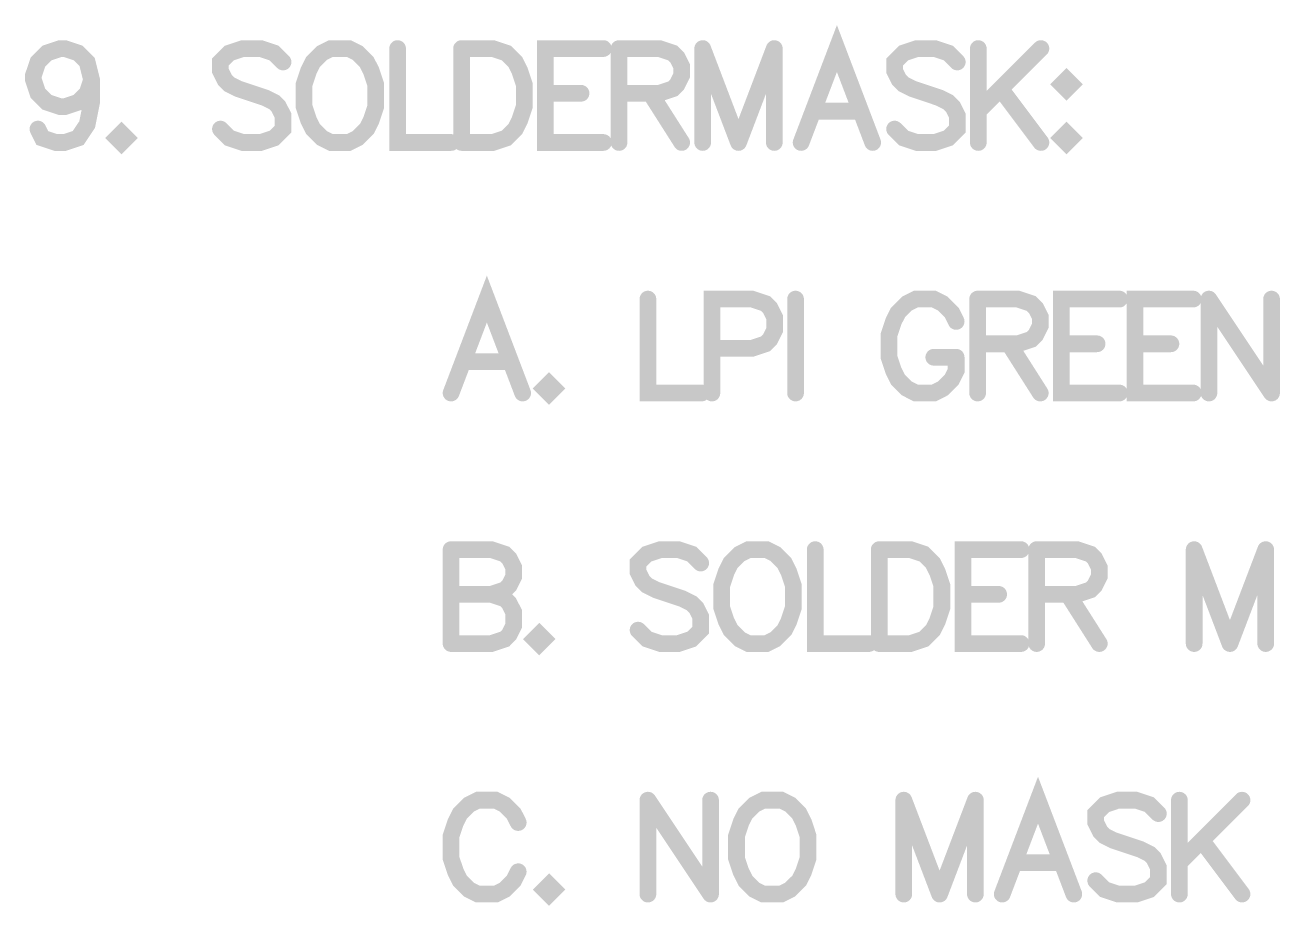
# Model space of a CAD drawing. Extents: x -9.8 to 23.3, y -7.1 to 14.3.
# Drawn here: x -6.176 to -5.425, y 3.944 to 4.472 of the extents above; entities that cross this region are included whole.
import ezdxf

# ---------------------------------------------------------------- set-up
doc = ezdxf.new("R2010")
doc.units = 0
doc.layers.add('2D_LINE_00', color=1, linetype='CONTINUOUS')

# ---------------------------------------------------------------- blocks, each defined once
blk = doc.blocks.new('SMOOTH_0$01')
at = {"const_width": 0.005}
blk.add_lwpolyline([(-0.0025, 0, 1), (0.0025, 0, 1)], format="xyb", close=True, dxfattribs=at)
blk = doc.blocks.new('DRAWING_619')
at = {"layer": '2D_LINE_00', "const_width": 0.01}
blk.add_lwpolyline([(0, 0), (-0.00268, 0.00535), (-0.00803, 0.01071), (-0.01339, 0.01339), (-0.0241, 0.01339), (-0.02946, 0.01071), (-0.03481, 0.00535), (-0.03749, 0), (-0.04017, -0.00804), (-0.04017, -0.02143), (-0.03749, -0.02946), (-0.03481, -0.03482), (-0.02946, -0.04017), (-0.0241, -0.04285), (-0.01339, -0.04285), (-0.00803, -0.04017), (-0.00268, -0.03482), (0, -0.02946)], dxfattribs=at)
at = {"layer": '2D_LINE_00'}
for p in [(-0.02946, 0.01071), (-0.0241, 0.01339), (-0.01339, 0.01339), (-0.00803, 0.01071), (-0.03481, 0.00535), (-0.00268, 0.00535), (-0.03749, 0), (0, 0), (-0.04017, -0.00804), (-0.04017, -0.02143), (-0.03749, -0.02946), (-0.03481, -0.03482), (-0.00268, -0.03482), (0, -0.02946), (-0.02946, -0.04017), (-0.00803, -0.04017), (-0.0241, -0.04285), (-0.01339, -0.04285)]:
    blk.add_blockref('SMOOTH_0$01', p, dxfattribs=at)
blk = doc.blocks.new('DRAWING_620')
at = {"layer": '2D_LINE_00', "const_width": 0.01}
blk.add_lwpolyline([(0, 0), (-0.00268, -0.00268), (0, -0.00536), (0.00268, -0.00268), (0, 0)], dxfattribs=at)
at = {"layer": '2D_LINE_00'}
for p in [(-0.00268, -0.00268), (0, 0), (0, 0), (0.00268, -0.00268), (0, -0.00536)]:
    blk.add_blockref('SMOOTH_0$01', p, dxfattribs=at)
blk = doc.blocks.new('DRAWING_621')
at = {"layer": '2D_LINE_00', "const_width": 0.01}
blk.add_lwpolyline([(0, 0), (0, -0.05624)], dxfattribs=at)
at = {"layer": '2D_LINE_00'}
for p in [(0, 0), (0, -0.05624)]:
    blk.add_blockref('SMOOTH_0$01', p, dxfattribs=at)
blk = doc.blocks.new('DRAWING_622')
at = {"layer": '2D_LINE_00', "const_width": 0.01}
blk.add_lwpolyline([(0, 0), (0.03749, -0.05624)], dxfattribs=at)
at = {"layer": '2D_LINE_00'}
for p in [(0, 0), (0.03749, -0.05624)]:
    blk.add_blockref('SMOOTH_0$01', p, dxfattribs=at)
blk = doc.blocks.new('DRAWING_623')
at = {"layer": '2D_LINE_00', "const_width": 0.01}
blk.add_lwpolyline([(0, 0), (0, -0.05624)], dxfattribs=at)
at = {"layer": '2D_LINE_00'}
for p in [(0, 0), (0, -0.05624)]:
    blk.add_blockref('SMOOTH_0$01', p, dxfattribs=at)
blk = doc.blocks.new('DRAWING_624')
at = {"layer": '2D_LINE_00', "const_width": 0.01}
blk.add_lwpolyline([(0, 0), (-0.00535, -0.00268), (-0.01071, -0.00804), (-0.01339, -0.01339), (-0.01606, -0.02143), (-0.01606, -0.03482), (-0.01339, -0.04285), (-0.01071, -0.04821), (-0.00535, -0.05356), (0, -0.05624), (0.01072, -0.05624), (0.01607, -0.05356), (0.02143, -0.04821), (0.02411, -0.04285), (0.02678, -0.03482), (0.02678, -0.02143), (0.02411, -0.01339), (0.02143, -0.00804), (0.01607, -0.00268), (0.01072, 0), (0, 0)], dxfattribs=at)
at = {"layer": '2D_LINE_00'}
for p in [(-0.00535, -0.00268), (0, 0), (0, 0), (0.01072, 0), (0.01607, -0.00268), (-0.01071, -0.00804), (0.02143, -0.00804), (-0.01339, -0.01339), (0.02411, -0.01339), (-0.01606, -0.02143), (0.02678, -0.02143), (-0.01606, -0.03482), (0.02678, -0.03482), (-0.01339, -0.04285), (-0.01071, -0.04821), (0.02143, -0.04821), (0.02411, -0.04285), (-0.00535, -0.05356), (0, -0.05624), (0.01072, -0.05624), (0.01607, -0.05356)]:
    blk.add_blockref('SMOOTH_0$01', p, dxfattribs=at)
blk = doc.blocks.new('DRAWING_625')
at = {"layer": '2D_LINE_00', "const_width": 0.01}
blk.add_lwpolyline([(0, 0), (0, -0.05624)], dxfattribs=at)
at = {"layer": '2D_LINE_00'}
for p in [(0, 0), (0, -0.05624)]:
    blk.add_blockref('SMOOTH_0$01', p, dxfattribs=at)
blk = doc.blocks.new('DRAWING_626')
at = {"layer": '2D_LINE_00', "const_width": 0.01}
blk.add_lwpolyline([(0, 0), (0.02143, -0.05624)], dxfattribs=at)
at = {"layer": '2D_LINE_00'}
for p in [(0, 0), (0.02143, -0.05624)]:
    blk.add_blockref('SMOOTH_0$01', p, dxfattribs=at)
blk = doc.blocks.new('DRAWING_627')
at = {"layer": '2D_LINE_00', "const_width": 0.01}
blk.add_lwpolyline([(0, 0), (-0.02142, -0.05624)], dxfattribs=at)
at = {"layer": '2D_LINE_00'}
for p in [(0, 0), (-0.02142, -0.05624)]:
    blk.add_blockref('SMOOTH_0$01', p, dxfattribs=at)
blk = doc.blocks.new('DRAWING_628')
at = {"layer": '2D_LINE_00', "const_width": 0.01}
blk.add_lwpolyline([(0, 0), (0, -0.05624)], dxfattribs=at)
at = {"layer": '2D_LINE_00'}
for p in [(0, 0), (0, -0.05624)]:
    blk.add_blockref('SMOOTH_0$01', p, dxfattribs=at)
blk = doc.blocks.new('DRAWING_629')
at = {"layer": '2D_LINE_00', "const_width": 0.01}
blk.add_lwpolyline([(0, 0), (-0.02143, 0.05624), (-0.04285, 0)], dxfattribs=at)
at = {"layer": '2D_LINE_00'}
for p in [(-0.02143, 0.05624), (-0.04285, 0), (0, 0)]:
    blk.add_blockref('SMOOTH_0$01', p, dxfattribs=at)
blk = doc.blocks.new('DRAWING_630')
at = {"layer": '2D_LINE_00', "const_width": 0.01}
blk.add_lwpolyline([(0, 0), (0.02678, 0)], dxfattribs=at)
at = {"layer": '2D_LINE_00'}
for p in [(0, 0), (0.02678, 0)]:
    blk.add_blockref('SMOOTH_0$01', p, dxfattribs=at)
blk = doc.blocks.new('DRAWING_631')
at = {"layer": '2D_LINE_00', "const_width": 0.01}
blk.add_lwpolyline([(0, 0), (-0.00535, 0.00536), (-0.01339, 0.00804), (-0.0241, 0.00804), (-0.03213, 0.00536), (-0.03749, 0), (-0.03749, -0.00535), (-0.03481, -0.01071), (-0.03213, -0.01339), (-0.02678, -0.01606), (-0.01071, -0.02142), (-0.00535, -0.0241), (-0.00268, -0.02678), (0, -0.03213), (0, -0.04017), (-0.00535, -0.04552), (-0.01339, -0.0482), (-0.0241, -0.0482), (-0.03213, -0.04552), (-0.03749, -0.04017)], dxfattribs=at)
at = {"layer": '2D_LINE_00'}
for p in [(-0.03213, 0.00536), (-0.0241, 0.00804), (-0.01339, 0.00804), (-0.00535, 0.00536), (-0.03749, 0), (0, 0), (-0.03749, -0.00535), (-0.03481, -0.01071), (-0.03213, -0.01339), (-0.02678, -0.01606), (-0.01071, -0.02142), (-0.00535, -0.0241), (-0.00268, -0.02678), (0, -0.03213), (-0.03749, -0.04017), (0, -0.04017), (-0.03213, -0.04552), (-0.0241, -0.0482), (-0.01339, -0.0482), (-0.00535, -0.04552)]:
    blk.add_blockref('SMOOTH_0$01', p, dxfattribs=at)
blk = doc.blocks.new('DRAWING_632')
at = {"layer": '2D_LINE_00', "const_width": 0.01}
blk.add_lwpolyline([(0, 0), (0, -0.05624)], dxfattribs=at)
at = {"layer": '2D_LINE_00'}
for p in [(0, 0), (0, -0.05624)]:
    blk.add_blockref('SMOOTH_0$01', p, dxfattribs=at)
blk = doc.blocks.new('DRAWING_633')
at = {"layer": '2D_LINE_00', "const_width": 0.01}
blk.add_lwpolyline([(0, 0), (-0.03749, -0.03749)], dxfattribs=at)
at = {"layer": '2D_LINE_00'}
for p in [(0, 0), (-0.03749, -0.03749)]:
    blk.add_blockref('SMOOTH_0$01', p, dxfattribs=at)
blk = doc.blocks.new('DRAWING_634')
at = {"layer": '2D_LINE_00', "const_width": 0.01}
blk.add_lwpolyline([(0, 0), (0.0241, -0.03214)], dxfattribs=at)
at = {"layer": '2D_LINE_00'}
for p in [(0, 0), (0.0241, -0.03214)]:
    blk.add_blockref('SMOOTH_0$01', p, dxfattribs=at)
blk = doc.blocks.new('DRAWING_659')
at = {"layer": '2D_LINE_00', "const_width": 0.01}
blk.add_lwpolyline([(0, 0), (0, -0.05624)], dxfattribs=at)
at = {"layer": '2D_LINE_00'}
for p in [(0, 0), (0, -0.05624)]:
    blk.add_blockref('SMOOTH_0$01', p, dxfattribs=at)
blk = doc.blocks.new('DRAWING_660')
at = {"layer": '2D_LINE_00', "const_width": 0.01}
blk.add_lwpolyline([(0, 0), (0.0241, 0), (0.03214, -0.00268), (0.03481, -0.00536), (0.03749, -0.01071), (0.03749, -0.01607), (0.03481, -0.02143), (0.03214, -0.0241), (0.0241, -0.02678)], dxfattribs=at)
at = {"layer": '2D_LINE_00'}
for p in [(0, 0), (0.0241, 0), (0.03214, -0.00268), (0.03481, -0.00536), (0.03749, -0.01071), (0.03749, -0.01607), (0.0241, -0.02678), (0.03214, -0.0241), (0.03481, -0.02143)]:
    blk.add_blockref('SMOOTH_0$01', p, dxfattribs=at)
blk = doc.blocks.new('DRAWING_661')
at = {"layer": '2D_LINE_00', "const_width": 0.01}
blk.add_lwpolyline([(0, 0), (0.0241, 0), (0.03214, -0.00268), (0.03481, -0.00536), (0.03749, -0.01071), (0.03749, -0.01875), (0.03481, -0.0241), (0.03214, -0.02678), (0.0241, -0.02946), (0, -0.02946)], dxfattribs=at)
at = {"layer": '2D_LINE_00'}
for p in [(0, 0), (0.0241, 0), (0.03214, -0.00268), (0.03481, -0.00536), (0.03749, -0.01071), (0.03749, -0.01875), (0.03214, -0.02678), (0.03481, -0.0241), (0, -0.02946), (0.0241, -0.02946)]:
    blk.add_blockref('SMOOTH_0$01', p, dxfattribs=at)
blk = doc.blocks.new('DRAWING_662')
at = {"layer": '2D_LINE_00', "const_width": 0.01}
blk.add_lwpolyline([(0, 0), (-0.00268, -0.00268), (0, -0.00536), (0.00268, -0.00268), (0, 0)], dxfattribs=at)
at = {"layer": '2D_LINE_00'}
for p in [(-0.00268, -0.00268), (0, 0), (0, 0), (0.00268, -0.00268), (0, -0.00536)]:
    blk.add_blockref('SMOOTH_0$01', p, dxfattribs=at)
blk = doc.blocks.new('DRAWING_663')
at = {"layer": '2D_LINE_00', "const_width": 0.01}
blk.add_lwpolyline([(0, 0), (-0.00535, 0.00536), (-0.01339, 0.00804), (-0.0241, 0.00804), (-0.03213, 0.00536), (-0.03749, 0), (-0.03749, -0.00535), (-0.03481, -0.01071), (-0.03213, -0.01339), (-0.02678, -0.01606), (-0.01071, -0.02142), (-0.00535, -0.0241), (-0.00268, -0.02678), (0, -0.03213), (0, -0.04017), (-0.00535, -0.04552), (-0.01339, -0.0482), (-0.0241, -0.0482), (-0.03213, -0.04552), (-0.03749, -0.04017)], dxfattribs=at)
at = {"layer": '2D_LINE_00'}
for p in [(-0.03213, 0.00536), (-0.0241, 0.00804), (-0.01339, 0.00804), (-0.00535, 0.00536), (-0.03749, 0), (0, 0), (-0.03749, -0.00535), (-0.03481, -0.01071), (-0.03213, -0.01339), (-0.02678, -0.01606), (-0.01071, -0.02142), (-0.00535, -0.0241), (-0.00268, -0.02678), (0, -0.03213), (-0.03749, -0.04017), (0, -0.04017), (-0.03213, -0.04552), (-0.0241, -0.0482), (-0.01339, -0.0482), (-0.00535, -0.04552)]:
    blk.add_blockref('SMOOTH_0$01', p, dxfattribs=at)
blk = doc.blocks.new('DRAWING_664')
at = {"layer": '2D_LINE_00', "const_width": 0.01}
blk.add_lwpolyline([(0, 0), (-0.00536, -0.00268), (-0.01071, -0.00804), (-0.01339, -0.01339), (-0.01607, -0.02143), (-0.01607, -0.03482), (-0.01339, -0.04285), (-0.01071, -0.04821), (-0.00536, -0.05356), (0, -0.05624), (0.01071, -0.05624), (0.01607, -0.05356), (0.02142, -0.04821), (0.0241, -0.04285), (0.02678, -0.03482), (0.02678, -0.02143), (0.0241, -0.01339), (0.02142, -0.00804), (0.01607, -0.00268), (0.01071, 0), (0, 0)], dxfattribs=at)
at = {"layer": '2D_LINE_00'}
for p in [(-0.00536, -0.00268), (0, 0), (0, 0), (0.01071, 0), (0.01607, -0.00268), (-0.01071, -0.00804), (0.02142, -0.00804), (-0.01339, -0.01339), (0.0241, -0.01339), (-0.01607, -0.02143), (0.02678, -0.02143), (-0.01607, -0.03482), (0.02678, -0.03482), (-0.01339, -0.04285), (-0.01071, -0.04821), (0.02142, -0.04821), (0.0241, -0.04285), (-0.00536, -0.05356), (0, -0.05624), (0.01071, -0.05624), (0.01607, -0.05356)]:
    blk.add_blockref('SMOOTH_0$01', p, dxfattribs=at)
blk = doc.blocks.new('DRAWING_665')
at = {"layer": '2D_LINE_00', "const_width": 0.01}
blk.add_lwpolyline([(0, 0), (0, -0.05624), (0.03213, -0.05624)], dxfattribs=at)
at = {"layer": '2D_LINE_00'}
for p in [(0, 0), (0, -0.05624), (0.03213, -0.05624)]:
    blk.add_blockref('SMOOTH_0$01', p, dxfattribs=at)
blk = doc.blocks.new('DRAWING_666')
at = {"layer": '2D_LINE_00', "const_width": 0.01}
blk.add_lwpolyline([(0, 0), (0, -0.05624)], dxfattribs=at)
at = {"layer": '2D_LINE_00'}
for p in [(0, 0), (0, -0.05624)]:
    blk.add_blockref('SMOOTH_0$01', p, dxfattribs=at)
blk = doc.blocks.new('DRAWING_667')
at = {"layer": '2D_LINE_00', "const_width": 0.01}
blk.add_lwpolyline([(0, 0), (0.01874, 0), (0.02677, -0.00268), (0.03213, -0.00804), (0.03481, -0.01339), (0.03749, -0.02143), (0.03749, -0.03482), (0.03481, -0.04285), (0.03213, -0.04821), (0.02677, -0.05356), (0.01874, -0.05624), (0, -0.05624)], dxfattribs=at)
at = {"layer": '2D_LINE_00'}
for p in [(0, 0), (0.01874, 0), (0.02677, -0.00268), (0.03213, -0.00804), (0.03481, -0.01339), (0.03749, -0.02143), (0.03749, -0.03482), (0.03213, -0.04821), (0.03481, -0.04285), (0, -0.05624), (0.01874, -0.05624), (0.02677, -0.05356)]:
    blk.add_blockref('SMOOTH_0$01', p, dxfattribs=at)
blk = doc.blocks.new('DRAWING_668')
at = {"layer": '2D_LINE_00', "const_width": 0.01}
blk.add_lwpolyline([(0, 0), (-0.03482, 0), (-0.03482, -0.05624), (0, -0.05624)], dxfattribs=at)
at = {"layer": '2D_LINE_00'}
for p in [(-0.03482, 0), (0, 0), (-0.03482, -0.05624), (0, -0.05624)]:
    blk.add_blockref('SMOOTH_0$01', p, dxfattribs=at)
blk = doc.blocks.new('DRAWING_669')
at = {"layer": '2D_LINE_00', "const_width": 0.01}
blk.add_lwpolyline([(0, 0), (0.02143, 0)], dxfattribs=at)
at = {"layer": '2D_LINE_00'}
for p in [(0, 0), (0.02143, 0)]:
    blk.add_blockref('SMOOTH_0$01', p, dxfattribs=at)
blk = doc.blocks.new('DRAWING_670')
at = {"layer": '2D_LINE_00', "const_width": 0.01}
blk.add_lwpolyline([(0, 0), (0, -0.05624)], dxfattribs=at)
at = {"layer": '2D_LINE_00'}
for p in [(0, 0), (0, -0.05624)]:
    blk.add_blockref('SMOOTH_0$01', p, dxfattribs=at)
blk = doc.blocks.new('DRAWING_671')
at = {"layer": '2D_LINE_00', "const_width": 0.01}
blk.add_lwpolyline([(0, 0), (0.0241, 0), (0.03214, -0.00268), (0.03481, -0.00536), (0.03749, -0.01071), (0.03749, -0.01607), (0.03481, -0.02143), (0.03214, -0.0241), (0.0241, -0.02678), (0, -0.02678)], dxfattribs=at)
at = {"layer": '2D_LINE_00'}
for p in [(0, 0), (0.0241, 0), (0.03214, -0.00268), (0.03481, -0.00536), (0.03749, -0.01071), (0.03749, -0.01607), (0, -0.02678), (0.0241, -0.02678), (0.03214, -0.0241), (0.03481, -0.02143)]:
    blk.add_blockref('SMOOTH_0$01', p, dxfattribs=at)
blk = doc.blocks.new('DRAWING_672')
at = {"layer": '2D_LINE_00', "const_width": 0.01}
blk.add_lwpolyline([(0, 0), (0.01874, -0.02946)], dxfattribs=at)
at = {"layer": '2D_LINE_00'}
for p in [(0, 0), (0.01874, -0.02946)]:
    blk.add_blockref('SMOOTH_0$01', p, dxfattribs=at)
blk = doc.blocks.new('DRAWING_673')
at = {"layer": '2D_LINE_00', "const_width": 0.01}
blk.add_lwpolyline([(0, 0), (0, -0.05624)], dxfattribs=at)
at = {"layer": '2D_LINE_00'}
for p in [(0, 0), (0, -0.05624)]:
    blk.add_blockref('SMOOTH_0$01', p, dxfattribs=at)
blk = doc.blocks.new('DRAWING_674')
at = {"layer": '2D_LINE_00', "const_width": 0.01}
blk.add_lwpolyline([(0, 0), (0.02142, -0.05624)], dxfattribs=at)
at = {"layer": '2D_LINE_00'}
for p in [(0, 0), (0.02142, -0.05624)]:
    blk.add_blockref('SMOOTH_0$01', p, dxfattribs=at)
blk = doc.blocks.new('DRAWING_675')
at = {"layer": '2D_LINE_00', "const_width": 0.01}
blk.add_lwpolyline([(0, 0), (-0.02142, -0.05624)], dxfattribs=at)
at = {"layer": '2D_LINE_00'}
for p in [(0, 0), (-0.02142, -0.05624)]:
    blk.add_blockref('SMOOTH_0$01', p, dxfattribs=at)
blk = doc.blocks.new('DRAWING_676')
at = {"layer": '2D_LINE_00', "const_width": 0.01}
blk.add_lwpolyline([(0, 0), (0, -0.05624)], dxfattribs=at)
at = {"layer": '2D_LINE_00'}
for p in [(0, 0), (0, -0.05624)]:
    blk.add_blockref('SMOOTH_0$01', p, dxfattribs=at)
blk = doc.blocks.new('DRAWING_770')
at = {"layer": '2D_LINE_00', "const_width": 0.01}
blk.add_lwpolyline([(0, 0), (-0.02143, 0.05624), (-0.04285, 0)], dxfattribs=at)
at = {"layer": '2D_LINE_00'}
for p in [(-0.02143, 0.05624), (-0.04285, 0), (0, 0)]:
    blk.add_blockref('SMOOTH_0$01', p, dxfattribs=at)
blk = doc.blocks.new('DRAWING_771')
at = {"layer": '2D_LINE_00', "const_width": 0.01}
blk.add_lwpolyline([(0, 0), (0.02678, 0)], dxfattribs=at)
at = {"layer": '2D_LINE_00'}
for p in [(0, 0), (0.02678, 0)]:
    blk.add_blockref('SMOOTH_0$01', p, dxfattribs=at)
blk = doc.blocks.new('DRAWING_772')
at = {"layer": '2D_LINE_00', "const_width": 0.01}
blk.add_lwpolyline([(0, 0), (-0.00268, -0.00268), (0, -0.00536), (0.00268, -0.00268), (0, 0)], dxfattribs=at)
at = {"layer": '2D_LINE_00'}
for p in [(-0.00268, -0.00268), (0, 0), (0, 0), (0.00268, -0.00268), (0, -0.00536)]:
    blk.add_blockref('SMOOTH_0$01', p, dxfattribs=at)
blk = doc.blocks.new('DRAWING_773')
at = {"layer": '2D_LINE_00', "const_width": 0.01}
blk.add_lwpolyline([(0, 0), (0, -0.05624), (0.03214, -0.05624)], dxfattribs=at)
at = {"layer": '2D_LINE_00'}
for p in [(0, 0), (0, -0.05624), (0.03214, -0.05624)]:
    blk.add_blockref('SMOOTH_0$01', p, dxfattribs=at)
blk = doc.blocks.new('DRAWING_774')
at = {"layer": '2D_LINE_00', "const_width": 0.01}
blk.add_lwpolyline([(0, 0), (0.0241, 0), (0.03213, 0.00268), (0.03481, 0.00536), (0.03749, 0.01071), (0.03749, 0.01875), (0.03481, 0.0241), (0.03213, 0.02678), (0.0241, 0.02946), (0, 0.02946), (0, -0.02678)], dxfattribs=at)
at = {"layer": '2D_LINE_00'}
for p in [(0, 0.02946), (0.0241, 0.02946), (0.03213, 0.02678), (0.03481, 0.0241), (0.03749, 0.01875), (0.03749, 0.01071), (0.03213, 0.00268), (0.03481, 0.00536), (0, 0), (0.0241, 0), (0, -0.02678)]:
    blk.add_blockref('SMOOTH_0$01', p, dxfattribs=at)
blk = doc.blocks.new('DRAWING_775')
at = {"layer": '2D_LINE_00', "const_width": 0.01}
blk.add_lwpolyline([(0, 0), (0, -0.05624)], dxfattribs=at)
at = {"layer": '2D_LINE_00'}
for p in [(0, 0), (0, -0.05624)]:
    blk.add_blockref('SMOOTH_0$01', p, dxfattribs=at)
blk = doc.blocks.new('DRAWING_776')
at = {"layer": '2D_LINE_00', "const_width": 0.01}
blk.add_lwpolyline([(0, 0), (-0.00268, 0.00535), (-0.00804, 0.01071), (-0.01339, 0.01339), (-0.02411, 0.01339), (-0.02946, 0.01071), (-0.03482, 0.00535), (-0.0375, 0), (-0.04017, -0.00804), (-0.04017, -0.02143), (-0.0375, -0.02946), (-0.03482, -0.03482), (-0.02946, -0.04017), (-0.02411, -0.04285), (-0.01339, -0.04285), (-0.00804, -0.04017), (-0.00268, -0.03482), (0, -0.02946), (0, -0.02143)], dxfattribs=at)
at = {"layer": '2D_LINE_00'}
for p in [(-0.02946, 0.01071), (-0.02411, 0.01339), (-0.01339, 0.01339), (-0.00804, 0.01071), (-0.03482, 0.00535), (-0.00268, 0.00535), (-0.0375, 0), (0, 0), (-0.04017, -0.00804), (-0.04017, -0.02143), (0, -0.02143), (-0.0375, -0.02946), (-0.03482, -0.03482), (-0.00268, -0.03482), (0, -0.02946), (-0.02946, -0.04017), (-0.00804, -0.04017), (-0.02411, -0.04285), (-0.01339, -0.04285)]:
    blk.add_blockref('SMOOTH_0$01', p, dxfattribs=at)
blk = doc.blocks.new('DRAWING_777')
at = {"layer": '2D_LINE_00', "const_width": 0.01}
blk.add_lwpolyline([(0, 0), (0.01339, 0)], dxfattribs=at)
at = {"layer": '2D_LINE_00'}
for p in [(0, 0), (0.01339, 0)]:
    blk.add_blockref('SMOOTH_0$01', p, dxfattribs=at)
blk = doc.blocks.new('DRAWING_778')
at = {"layer": '2D_LINE_00', "const_width": 0.01}
blk.add_lwpolyline([(0, 0), (0, -0.05624)], dxfattribs=at)
at = {"layer": '2D_LINE_00'}
for p in [(0, 0), (0, -0.05624)]:
    blk.add_blockref('SMOOTH_0$01', p, dxfattribs=at)
blk = doc.blocks.new('DRAWING_779')
at = {"layer": '2D_LINE_00', "const_width": 0.01}
blk.add_lwpolyline([(0, 0), (0.0241, 0), (0.03214, -0.00268), (0.03482, -0.00536), (0.03749, -0.01071), (0.03749, -0.01607), (0.03482, -0.02143), (0.03214, -0.0241), (0.0241, -0.02678), (0, -0.02678)], dxfattribs=at)
at = {"layer": '2D_LINE_00'}
for p in [(0, 0), (0.0241, 0), (0.03214, -0.00268), (0.03482, -0.00536), (0.03749, -0.01071), (0.03749, -0.01607), (0, -0.02678), (0.0241, -0.02678), (0.03214, -0.0241), (0.03482, -0.02143)]:
    blk.add_blockref('SMOOTH_0$01', p, dxfattribs=at)
blk = doc.blocks.new('DRAWING_780')
at = {"layer": '2D_LINE_00', "const_width": 0.01}
blk.add_lwpolyline([(0, 0), (0.01874, -0.02946)], dxfattribs=at)
at = {"layer": '2D_LINE_00'}
for p in [(0, 0), (0.01874, -0.02946)]:
    blk.add_blockref('SMOOTH_0$01', p, dxfattribs=at)
blk = doc.blocks.new('DRAWING_781')
at = {"layer": '2D_LINE_00', "const_width": 0.01}
blk.add_lwpolyline([(0, 0), (-0.03481, 0), (-0.03481, -0.05624), (0, -0.05624)], dxfattribs=at)
at = {"layer": '2D_LINE_00'}
for p in [(-0.03481, 0), (0, 0), (-0.03481, -0.05624), (0, -0.05624)]:
    blk.add_blockref('SMOOTH_0$01', p, dxfattribs=at)
blk = doc.blocks.new('DRAWING_782')
at = {"layer": '2D_LINE_00', "const_width": 0.01}
blk.add_lwpolyline([(0, 0), (0.02142, 0)], dxfattribs=at)
at = {"layer": '2D_LINE_00'}
for p in [(0, 0), (0.02142, 0)]:
    blk.add_blockref('SMOOTH_0$01', p, dxfattribs=at)
blk = doc.blocks.new('DRAWING_783')
at = {"layer": '2D_LINE_00', "const_width": 0.01}
blk.add_lwpolyline([(0, 0), (-0.03481, 0), (-0.03481, -0.05624), (0, -0.05624)], dxfattribs=at)
at = {"layer": '2D_LINE_00'}
for p in [(-0.03481, 0), (0, 0), (-0.03481, -0.05624), (0, -0.05624)]:
    blk.add_blockref('SMOOTH_0$01', p, dxfattribs=at)
blk = doc.blocks.new('DRAWING_784')
at = {"layer": '2D_LINE_00', "const_width": 0.01}
blk.add_lwpolyline([(0, 0), (0.02142, 0)], dxfattribs=at)
at = {"layer": '2D_LINE_00'}
for p in [(0, 0), (0.02142, 0)]:
    blk.add_blockref('SMOOTH_0$01', p, dxfattribs=at)
blk = doc.blocks.new('DRAWING_785')
at = {"layer": '2D_LINE_00', "const_width": 0.01}
blk.add_lwpolyline([(0, 0), (0, -0.05624)], dxfattribs=at)
at = {"layer": '2D_LINE_00'}
for p in [(0, 0), (0, -0.05624)]:
    blk.add_blockref('SMOOTH_0$01', p, dxfattribs=at)
blk = doc.blocks.new('DRAWING_786')
at = {"layer": '2D_LINE_00', "const_width": 0.01}
blk.add_lwpolyline([(0, 0), (0.0375, -0.05624)], dxfattribs=at)
at = {"layer": '2D_LINE_00'}
for p in [(0, 0), (0.0375, -0.05624)]:
    blk.add_blockref('SMOOTH_0$01', p, dxfattribs=at)
blk = doc.blocks.new('DRAWING_787')
at = {"layer": '2D_LINE_00', "const_width": 0.01}
blk.add_lwpolyline([(0, 0), (0, -0.05624)], dxfattribs=at)
at = {"layer": '2D_LINE_00'}
for p in [(0, 0), (0, -0.05624)]:
    blk.add_blockref('SMOOTH_0$01', p, dxfattribs=at)
blk = doc.blocks.new('DRAWING_852')
at = {"layer": '2D_LINE_00', "const_width": 0.01}
blk.add_lwpolyline([(0, 0), (-0.00267, -0.00803), (-0.00803, -0.01339), (-0.01606, -0.01607), (-0.01874, -0.01607), (-0.02678, -0.01339), (-0.03213, -0.00803), (-0.03481, 0), (-0.03481, 0.00268), (-0.03213, 0.01071), (-0.02678, 0.01607), (-0.01874, 0.01875), (-0.01606, 0.01875), (-0.00803, 0.01607), (-0.00267, 0.01071), (0, 0), (0, -0.01339), (-0.00267, -0.02678), (-0.00803, -0.03481), (-0.01606, -0.03749), (-0.02142, -0.03749), (-0.02945, -0.03481), (-0.03213, -0.02946)], dxfattribs=at)
at = {"layer": '2D_LINE_00'}
for p in [(-0.01874, 0.01875), (-0.01606, 0.01875), (-0.03213, 0.01071), (-0.02678, 0.01607), (-0.00803, 0.01607), (-0.00267, 0.01071), (-0.03481, 0.00268), (-0.03481, 0), (0, 0), (0, 0), (-0.03213, -0.00803), (-0.00267, -0.00803), (-0.02678, -0.01339), (-0.01874, -0.01607), (-0.01606, -0.01607), (-0.00803, -0.01339), (0, -0.01339), (-0.00267, -0.02678), (-0.03213, -0.02946), (-0.02945, -0.03481), (-0.00803, -0.03481), (-0.02142, -0.03749), (-0.01606, -0.03749)]:
    blk.add_blockref('SMOOTH_0$01', p, dxfattribs=at)
blk = doc.blocks.new('DRAWING_853')
at = {"layer": '2D_LINE_00', "const_width": 0.01}
blk.add_lwpolyline([(0, 0), (-0.00268, -0.00268), (0, -0.00536), (0.00268, -0.00268), (0, 0)], dxfattribs=at)
at = {"layer": '2D_LINE_00'}
for p in [(-0.00268, -0.00268), (0, 0), (0, 0), (0.00268, -0.00268), (0, -0.00536)]:
    blk.add_blockref('SMOOTH_0$01', p, dxfattribs=at)
blk = doc.blocks.new('DRAWING_854')
at = {"layer": '2D_LINE_00', "const_width": 0.01}
blk.add_lwpolyline([(0, 0), (-0.00535, 0.00536), (-0.01339, 0.00804), (-0.0241, 0.00804), (-0.03213, 0.00536), (-0.03749, 0), (-0.03749, -0.00535), (-0.03481, -0.01071), (-0.03213, -0.01339), (-0.02678, -0.01606), (-0.01071, -0.02142), (-0.00535, -0.0241), (-0.00268, -0.02678), (0, -0.03213), (0, -0.04017), (-0.00535, -0.04552), (-0.01339, -0.0482), (-0.0241, -0.0482), (-0.03213, -0.04552), (-0.03749, -0.04017)], dxfattribs=at)
at = {"layer": '2D_LINE_00'}
for p in [(-0.03213, 0.00536), (-0.0241, 0.00804), (-0.01339, 0.00804), (-0.00535, 0.00536), (-0.03749, 0), (0, 0), (-0.03749, -0.00535), (-0.03481, -0.01071), (-0.03213, -0.01339), (-0.02678, -0.01606), (-0.01071, -0.02142), (-0.00535, -0.0241), (-0.00268, -0.02678), (0, -0.03213), (-0.03749, -0.04017), (0, -0.04017), (-0.03213, -0.04552), (-0.0241, -0.0482), (-0.01339, -0.0482), (-0.00535, -0.04552)]:
    blk.add_blockref('SMOOTH_0$01', p, dxfattribs=at)
blk = doc.blocks.new('DRAWING_855')
at = {"layer": '2D_LINE_00', "const_width": 0.01}
blk.add_lwpolyline([(0, 0), (-0.00536, -0.00268), (-0.01071, -0.00804), (-0.01339, -0.01339), (-0.01607, -0.02143), (-0.01607, -0.03482), (-0.01339, -0.04285), (-0.01071, -0.04821), (-0.00536, -0.05356), (0, -0.05624), (0.01071, -0.05624), (0.01607, -0.05356), (0.02142, -0.04821), (0.0241, -0.04285), (0.02678, -0.03482), (0.02678, -0.02143), (0.0241, -0.01339), (0.02142, -0.00804), (0.01607, -0.00268), (0.01071, 0), (0, 0)], dxfattribs=at)
at = {"layer": '2D_LINE_00'}
for p in [(-0.00536, -0.00268), (0, 0), (0, 0), (0.01071, 0), (0.01607, -0.00268), (-0.01071, -0.00804), (0.02142, -0.00804), (-0.01339, -0.01339), (0.0241, -0.01339), (-0.01607, -0.02143), (0.02678, -0.02143), (-0.01607, -0.03482), (0.02678, -0.03482), (-0.01339, -0.04285), (-0.01071, -0.04821), (0.02142, -0.04821), (0.0241, -0.04285), (-0.00536, -0.05356), (0, -0.05624), (0.01071, -0.05624), (0.01607, -0.05356)]:
    blk.add_blockref('SMOOTH_0$01', p, dxfattribs=at)
blk = doc.blocks.new('DRAWING_856')
at = {"layer": '2D_LINE_00', "const_width": 0.01}
blk.add_lwpolyline([(0, 0), (0, -0.05624), (0.03213, -0.05624)], dxfattribs=at)
at = {"layer": '2D_LINE_00'}
for p in [(0, 0), (0, -0.05624), (0.03213, -0.05624)]:
    blk.add_blockref('SMOOTH_0$01', p, dxfattribs=at)
blk = doc.blocks.new('DRAWING_857')
at = {"layer": '2D_LINE_00', "const_width": 0.01}
blk.add_lwpolyline([(0, 0), (0, -0.05624)], dxfattribs=at)
at = {"layer": '2D_LINE_00'}
for p in [(0, 0), (0, -0.05624)]:
    blk.add_blockref('SMOOTH_0$01', p, dxfattribs=at)
blk = doc.blocks.new('DRAWING_858')
at = {"layer": '2D_LINE_00', "const_width": 0.01}
blk.add_lwpolyline([(0, 0), (0.01874, 0), (0.02677, -0.00268), (0.03213, -0.00804), (0.03481, -0.01339), (0.03749, -0.02143), (0.03749, -0.03482), (0.03481, -0.04285), (0.03213, -0.04821), (0.02677, -0.05356), (0.01874, -0.05624), (0, -0.05624)], dxfattribs=at)
at = {"layer": '2D_LINE_00'}
for p in [(0, 0), (0.01874, 0), (0.02677, -0.00268), (0.03213, -0.00804), (0.03481, -0.01339), (0.03749, -0.02143), (0.03749, -0.03482), (0.03213, -0.04821), (0.03481, -0.04285), (0, -0.05624), (0.01874, -0.05624), (0.02677, -0.05356)]:
    blk.add_blockref('SMOOTH_0$01', p, dxfattribs=at)
blk = doc.blocks.new('DRAWING_859')
at = {"layer": '2D_LINE_00', "const_width": 0.01}
blk.add_lwpolyline([(0, 0), (-0.03482, 0), (-0.03482, -0.05624), (0, -0.05624)], dxfattribs=at)
at = {"layer": '2D_LINE_00'}
for p in [(-0.03482, 0), (0, 0), (-0.03482, -0.05624), (0, -0.05624)]:
    blk.add_blockref('SMOOTH_0$01', p, dxfattribs=at)
blk = doc.blocks.new('DRAWING_860')
at = {"layer": '2D_LINE_00', "const_width": 0.01}
blk.add_lwpolyline([(0, 0), (0.02143, 0)], dxfattribs=at)
at = {"layer": '2D_LINE_00'}
for p in [(0, 0), (0.02143, 0)]:
    blk.add_blockref('SMOOTH_0$01', p, dxfattribs=at)
blk = doc.blocks.new('DRAWING_861')
at = {"layer": '2D_LINE_00', "const_width": 0.01}
blk.add_lwpolyline([(0, 0), (0, -0.05624)], dxfattribs=at)
at = {"layer": '2D_LINE_00'}
for p in [(0, 0), (0, -0.05624)]:
    blk.add_blockref('SMOOTH_0$01', p, dxfattribs=at)
blk = doc.blocks.new('DRAWING_862')
at = {"layer": '2D_LINE_00', "const_width": 0.01}
blk.add_lwpolyline([(0, 0), (0.0241, 0), (0.03214, -0.00268), (0.03481, -0.00536), (0.03749, -0.01071), (0.03749, -0.01607), (0.03481, -0.02143), (0.03214, -0.0241), (0.0241, -0.02678), (0, -0.02678)], dxfattribs=at)
at = {"layer": '2D_LINE_00'}
for p in [(0, 0), (0.0241, 0), (0.03214, -0.00268), (0.03481, -0.00536), (0.03749, -0.01071), (0.03749, -0.01607), (0, -0.02678), (0.0241, -0.02678), (0.03214, -0.0241), (0.03481, -0.02143)]:
    blk.add_blockref('SMOOTH_0$01', p, dxfattribs=at)
blk = doc.blocks.new('DRAWING_863')
at = {"layer": '2D_LINE_00', "const_width": 0.01}
blk.add_lwpolyline([(0, 0), (0.01874, -0.02946)], dxfattribs=at)
at = {"layer": '2D_LINE_00'}
for p in [(0, 0), (0.01874, -0.02946)]:
    blk.add_blockref('SMOOTH_0$01', p, dxfattribs=at)
blk = doc.blocks.new('DRAWING_864')
at = {"layer": '2D_LINE_00', "const_width": 0.01}
blk.add_lwpolyline([(0, 0), (0, -0.05624)], dxfattribs=at)
at = {"layer": '2D_LINE_00'}
for p in [(0, 0), (0, -0.05624)]:
    blk.add_blockref('SMOOTH_0$01', p, dxfattribs=at)
blk = doc.blocks.new('DRAWING_865')
at = {"layer": '2D_LINE_00', "const_width": 0.01}
blk.add_lwpolyline([(0, 0), (0.02142, -0.05624)], dxfattribs=at)
at = {"layer": '2D_LINE_00'}
for p in [(0, 0), (0.02142, -0.05624)]:
    blk.add_blockref('SMOOTH_0$01', p, dxfattribs=at)
blk = doc.blocks.new('DRAWING_866')
at = {"layer": '2D_LINE_00', "const_width": 0.01}
blk.add_lwpolyline([(0, 0), (-0.02143, -0.05624)], dxfattribs=at)
at = {"layer": '2D_LINE_00'}
for p in [(0, 0), (-0.02143, -0.05624)]:
    blk.add_blockref('SMOOTH_0$01', p, dxfattribs=at)
blk = doc.blocks.new('DRAWING_867')
at = {"layer": '2D_LINE_00', "const_width": 0.01}
blk.add_lwpolyline([(0, 0), (0, -0.05624)], dxfattribs=at)
at = {"layer": '2D_LINE_00'}
for p in [(0, 0), (0, -0.05624)]:
    blk.add_blockref('SMOOTH_0$01', p, dxfattribs=at)
blk = doc.blocks.new('DRAWING_868')
at = {"layer": '2D_LINE_00', "const_width": 0.01}
blk.add_lwpolyline([(0, 0), (-0.02142, 0.05624), (-0.04284, 0)], dxfattribs=at)
at = {"layer": '2D_LINE_00'}
for p in [(-0.02142, 0.05624), (-0.04284, 0), (0, 0)]:
    blk.add_blockref('SMOOTH_0$01', p, dxfattribs=at)
blk = doc.blocks.new('DRAWING_869')
at = {"layer": '2D_LINE_00', "const_width": 0.01}
blk.add_lwpolyline([(0, 0), (0.02678, 0)], dxfattribs=at)
at = {"layer": '2D_LINE_00'}
for p in [(0, 0), (0.02678, 0)]:
    blk.add_blockref('SMOOTH_0$01', p, dxfattribs=at)
blk = doc.blocks.new('DRAWING_870')
at = {"layer": '2D_LINE_00', "const_width": 0.01}
blk.add_lwpolyline([(0, 0), (-0.00536, 0.00536), (-0.01339, 0.00804), (-0.02411, 0.00804), (-0.03214, 0.00536), (-0.0375, 0), (-0.0375, -0.00535), (-0.03482, -0.01071), (-0.03214, -0.01339), (-0.02678, -0.01606), (-0.01072, -0.02142), (-0.00536, -0.0241), (-0.00268, -0.02678), (0, -0.03213), (0, -0.04017), (-0.00536, -0.04552), (-0.01339, -0.0482), (-0.02411, -0.0482), (-0.03214, -0.04552), (-0.0375, -0.04017)], dxfattribs=at)
at = {"layer": '2D_LINE_00'}
for p in [(-0.03214, 0.00536), (-0.02411, 0.00804), (-0.01339, 0.00804), (-0.00536, 0.00536), (-0.0375, 0), (0, 0), (-0.0375, -0.00535), (-0.03482, -0.01071), (-0.03214, -0.01339), (-0.02678, -0.01606), (-0.01072, -0.02142), (-0.00536, -0.0241), (-0.00268, -0.02678), (0, -0.03213), (-0.0375, -0.04017), (0, -0.04017), (-0.03214, -0.04552), (-0.02411, -0.0482), (-0.01339, -0.0482), (-0.00536, -0.04552)]:
    blk.add_blockref('SMOOTH_0$01', p, dxfattribs=at)
blk = doc.blocks.new('DRAWING_871')
at = {"layer": '2D_LINE_00', "const_width": 0.01}
blk.add_lwpolyline([(0, 0), (0, -0.05624)], dxfattribs=at)
at = {"layer": '2D_LINE_00'}
for p in [(0, 0), (0, -0.05624)]:
    blk.add_blockref('SMOOTH_0$01', p, dxfattribs=at)
blk = doc.blocks.new('DRAWING_872')
at = {"layer": '2D_LINE_00', "const_width": 0.01}
blk.add_lwpolyline([(0, 0), (-0.03749, -0.03749)], dxfattribs=at)
at = {"layer": '2D_LINE_00'}
for p in [(0, 0), (-0.03749, -0.03749)]:
    blk.add_blockref('SMOOTH_0$01', p, dxfattribs=at)
blk = doc.blocks.new('DRAWING_873')
at = {"layer": '2D_LINE_00', "const_width": 0.01}
blk.add_lwpolyline([(0, 0), (0.0241, -0.03214)], dxfattribs=at)
at = {"layer": '2D_LINE_00'}
for p in [(0, 0), (0.0241, -0.03214)]:
    blk.add_blockref('SMOOTH_0$01', p, dxfattribs=at)
blk = doc.blocks.new('DRAWING_874')
at = {"layer": '2D_LINE_00', "const_width": 0.01}
blk.add_lwpolyline([(0, 0), (-0.00268, -0.00268), (0, -0.00535), (0.00268, -0.00268), (0, 0)], dxfattribs=at)
at = {"layer": '2D_LINE_00'}
for p in [(-0.00268, -0.00268), (0, 0), (0, 0), (0.00268, -0.00268), (0, -0.00535)]:
    blk.add_blockref('SMOOTH_0$01', p, dxfattribs=at)
blk = doc.blocks.new('DRAWING_875')
at = {"layer": '2D_LINE_00', "const_width": 0.01}
blk.add_lwpolyline([(0, 0), (-0.00268, -0.00268), (0, -0.00536), (0.00268, -0.00268), (0, 0)], dxfattribs=at)
at = {"layer": '2D_LINE_00'}
for p in [(-0.00268, -0.00268), (0, 0), (0, 0), (0.00268, -0.00268), (0, -0.00536)]:
    blk.add_blockref('SMOOTH_0$01', p, dxfattribs=at)

msp = doc.modelspace()

# ---------------------------------------------------------------- block references
for name, p in [('DRAWING_868', (-5.66901, 4.4013)), ('DRAWING_852', (-6.13659, 4.43879)), ('DRAWING_854', (-6.02197, 4.4495)), ('DRAWING_855', (-5.99331, 4.45754)), ('DRAWING_856', (-5.95341, 4.45754)), ('DRAWING_857', (-5.91511, 4.45754)), ('DRAWING_858', (-5.91511, 4.45754)), ('DRAWING_859', (-5.83022, 4.45754)), ('DRAWING_861', (-5.82085, 4.45754)), ('DRAWING_862', (-5.82085, 4.45754)), ('DRAWING_864', (-5.77077, 4.45754)), ('DRAWING_865', (-5.77077, 4.45754)), ('DRAWING_866', (-5.72792, 4.45754)), ('DRAWING_867', (-5.72792, 4.45754)), ('DRAWING_870', (-5.61839, 4.4495)), ('DRAWING_871', (-5.60581, 4.45754)), ('DRAWING_872', (-5.56832, 4.45754)), ('DRAWING_874', (-5.55305, 4.43879)), ('DRAWING_860', (-5.86504, 4.43076)), ('DRAWING_863', (-5.8021, 4.43076)), ('DRAWING_873', (-5.59242, 4.43344)), ('DRAWING_869', (-5.70382, 4.42005)), ('DRAWING_853', (-6.11864, 4.40666)), ('DRAWING_875', (-5.55305, 4.40666)), ('DRAWING_770', (-5.87855, 4.2513)), ('DRAWING_773', (-5.80357, 4.30754)), ('DRAWING_774', (-5.76527, 4.27808)), ('DRAWING_775', (-5.71519, 4.30754)), ('DRAWING_776', (-5.61905, 4.29415)), ('DRAWING_778', (-5.6062, 4.30754)), ('DRAWING_779', (-5.6062, 4.30754)), ('DRAWING_781', (-5.52131, 4.30754)), ('DRAWING_783', (-5.47712, 4.30754)), ('DRAWING_785', (-5.46775, 4.30754)), ('DRAWING_786', (-5.46775, 4.30754)), ('DRAWING_787', (-5.43025, 4.30754)), ('DRAWING_780', (-5.58745, 4.28076)), ('DRAWING_782', (-5.55612, 4.28076)), ('DRAWING_784', (-5.51193, 4.28076)), ('DRAWING_771', (-5.91337, 4.27005)), ('DRAWING_777', (-5.63244, 4.27272)), ('DRAWING_772', (-5.86275, 4.25666)), ('DRAWING_659', (-5.9214, 4.15754)), ('DRAWING_660', (-5.9214, 4.15754)), ('DRAWING_663', (-5.77197, 4.1495)), ('DRAWING_664', (-5.74331, 4.15754)), ('DRAWING_665', (-5.70341, 4.15754)), ('DRAWING_666', (-5.66511, 4.15754)), ('DRAWING_667', (-5.66511, 4.15754)), ('DRAWING_668', (-5.58022, 4.15754)), ('DRAWING_670', (-5.57085, 4.15754)), ('DRAWING_671', (-5.57085, 4.15754)), ('DRAWING_673', (-5.47658, 4.15754)), ('DRAWING_674', (-5.47658, 4.15754)), ('DRAWING_675', (-5.43374, 4.15754)), ('DRAWING_676', (-5.43374, 4.15754)), ('DRAWING_661', (-5.9214, 4.13076)), ('DRAWING_669', (-5.61504, 4.13076)), ('DRAWING_672', (-5.5521, 4.13076)), ('DRAWING_662', (-5.86864, 4.10666)), ('DRAWING_629', (-5.54862, 3.9513)), ('DRAWING_619', (-5.88123, 3.99415)), ('DRAWING_621', (-5.80357, 4.00754)), ('DRAWING_622', (-5.80357, 4.00754)), ('DRAWING_623', (-5.76608, 4.00754)), ('DRAWING_624', (-5.73448, 4.00754)), ('DRAWING_625', (-5.65039, 4.00754)), ('DRAWING_626', (-5.65039, 4.00754)), ('DRAWING_627', (-5.60754, 4.00754)), ('DRAWING_628', (-5.60754, 4.00754)), ('DRAWING_631', (-5.49801, 3.9995)), ('DRAWING_632', (-5.48542, 4.00754)), ('DRAWING_633', (-5.44793, 4.00754)), ('DRAWING_634', (-5.47203, 3.98344)), ('DRAWING_630', (-5.58344, 3.97005)), ('DRAWING_620', (-5.86275, 3.95666))]:
    msp.add_blockref(name, p)

doc.saveas('drawing.dxf')
